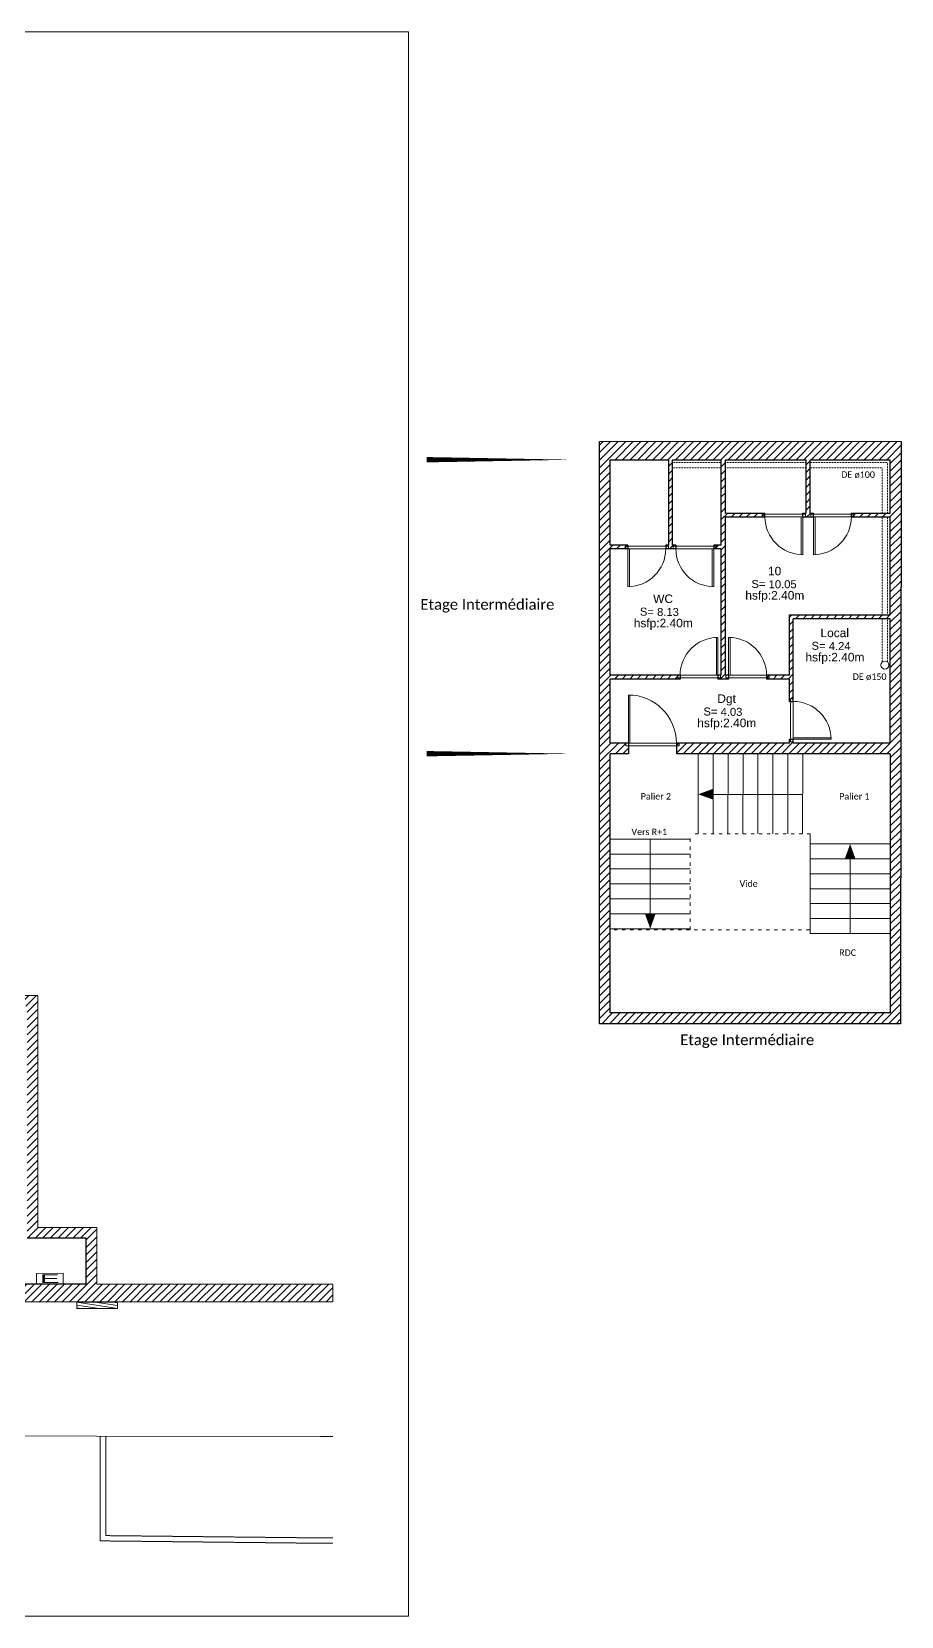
# Model space of a CAD drawing. Header units: millimetres. Extents: x -14819 to 43195, y -10328 to 20814.
# Drawn here: x 35614 to 37244, y 6 to 2976 of the extents above; entities that cross this region are included whole.
import ezdxf
from ezdxf.enums import TextEntityAlignment as Align

# ---------------------------------------------------------------- set-up
doc = ezdxf.new("R2010")
doc.units = ezdxf.units.MM
for name, pattern in [('ACAD_ISO03W100', [30, 12, -18]), ('Chemin', [0.5, 0.3, -0.2]), ('Cotation', [0.2, 0.1, -0.1]), ('Feeder', [3, 1, -0.5, 1, -0.5])]:
    doc.linetypes.add(name, pattern=pattern)
for name, color, linetype, lineweight in [('_cadre100', 7, 'Continuous', 15), ('_Texte', 7, 'Continuous', 15), ('BO_bordure', 7, 'Continuous', 13), ('Escalier', 8, 'Continuous', 18), ('Etiq_Affectation', 7, 'Continuous', 0), ('Etiq_Num_appart', 7, 'Continuous', 0), ('Etiq_Surface', 7, 'Continuous', 0), ('Etiq_Typologie', 7, 'Continuous', 0), ('Etiquette', 7, 'Continuous', 13), ('Hachures', 8, 'Continuous', 9), ('MA_assainissement', 30, 'Continuous', 13), ('ME_electricite', 1, 'Continuous', 13), ('Menuiserie', 250, 'Continuous', 9), ('Menuiserie_cps', 7, 'Continuous', 15), ('MSH_signalisation-horizontale', 7, 'Continuous', 9), ('Mur_coupe', 7, 'Continuous', 25), ('Mur_projeté', 8, 'ACAD_ISO03W100', 18), ('Mur_vu', 8, 'Continuous', 18), ('MV_voirie', 7, 'Continuous', 13)]:
    doc.layers.add(name, color=color, linetype=linetype, lineweight=lineweight)
for name, color, linetype, lineweight, plot in [('_mur_fantome', 2, 'Continuous', 0, False), ('Etiq_Adresse', 7, 'Continuous', 0, False), ('Etiq_Mesure_ou_non', 7, 'Continuous', 0, False), ('Menuiserie_seuil', 8, 'Continuous', 9, False)]:
    doc.layers.add(name, color=color, linetype=linetype, lineweight=lineweight, plot=plot)
doc.styles.add('Legend', font='calibri.ttf')
doc.styles.get("Standard").update_dxf_attribs({"font": 'arial.ttf'})
doc.styles.add('Stylbloc-bdu', font='sanss___.ttf')

# ---------------------------------------------------------------- blocks, each defined once
blk = doc.blocks.new('Hv8')
for p, q in [((-0.5, 0.398), (-0.398, 0.5)), ((-0.5, -0.051), (0.051, 0.5)), ((-0.5, -0.5), (0.5, 0.5)), ((-0.051, -0.5), (0.5, 0.051)), ((0.398, -0.5), (0.5, -0.398))]:
    blk.add_line(p, q)
blk.add_lwpolyline([(-0.5, -0.5), (0.5, -0.5), (0.5, 0.5), (-0.5, 0.5)], close=True)
blk = doc.blocks.new('He4')
blk.add_lwpolyline([(-0.5, -0.5), (0.5, -0.5), (0.5, 0.5), (-0.5, 0.5)], close=True)
at = {"style": 'Stylbloc-bdu'}
blk.add_text('E', height=0.8, dxfattribs=at).set_placement((0, 0), align=Align.MIDDLE_CENTER)
blk = doc.blocks.new('Porte_Simple_Droite_90')
at = {"layer": 'Menuiserie_cps', "color": 1, "lineweight": 9}
for points in [[(0, 0), (0, 0.9)], [(0.03, 0.9), (0.03, 0), (0, 0)]]:
    blk.add_lwpolyline(points, dxfattribs=at)
at = {"layer": 'Menuiserie_cps', "lineweight": 9}
blk.add_arc((0, 0), 0.9, 0, 90, dxfattribs=at)
at = {"layer": 'Menuiserie_seuil'}
blk.add_lwpolyline([(-0.05, 0), (0.95, 0), (0.95, -0.05), (-0.05, -0.05)], close=True, dxfattribs=at)
blk = doc.blocks.new('Porte_Simple_Droite_71')
at = {"layer": 'Menuiserie_cps', "color": 1, "lineweight": 9}
for points in [[(0, 0), (0, 0.71)], [(0.03, 0.71), (0.03, 0), (0, 0)]]:
    blk.add_lwpolyline(points, dxfattribs=at)
at = {"layer": 'Menuiserie_cps', "lineweight": 9}
blk.add_arc((0, 0), 0.71, 0, 90, dxfattribs=at)
at = {"layer": 'Menuiserie_seuil'}
blk.add_lwpolyline([(-0.05, 0), (0.76, 0), (0.76, -0.05), (-0.05, -0.05)], close=True, dxfattribs=at)
blk = doc.blocks.new('Etiquette_Copro')
at = {"layer": 'Etiq_Adresse'}
blk.add_attdef('ADRESSE', text='', height=0.16, rotation=0.0292, dxfattribs=at).set_placement((0.047, -0.725), align=Align.CENTER)
at = {"layer": 'Etiq_Affectation'}
blk.add_attdef('AFFECTATION', text='', height=0.16, rotation=0.0292, dxfattribs=at).set_placement((0.044, -0.07), align=Align.CENTER)
at = {"layer": 'Etiq_Mesure_ou_non'}
blk.add_attdef('MESURE', text='', height=0.16, rotation=0.0292, dxfattribs=at).set_placement((0.043, 0.616), align=Align.CENTER)
at = {"layer": 'Etiq_Num_appart'}
blk.add_attdef('NUMERO_APPARTEMENT', text='', height=0.16, rotation=0.0292, dxfattribs=at).set_placement((0.047, -0.525), align=Align.CENTER)
at = {"layer": 'Etiq_Surface'}
blk.add_text('S=', height=0.15, rotation=0.0292, dxfattribs=at).set_placement((-0.391, -0.307))
blk.add_attdef('SURFACE', text='', height=0.15, rotation=0.0292, dxfattribs=at).set_placement((-0.068, -0.358), align=Align.BOTTOM_LEFT)
at = {"layer": 'Etiq_Typologie'}
blk.add_attdef('TYPOLOGIE', text='', height=0.16, rotation=0.0292, dxfattribs=at).set_placement((0.047, -0.925), align=Align.CENTER)

msp = doc.modelspace()

# ---------------------------------------------------------------- hatches: boundary and pattern name
at = {"layer": 'Hachures'}
h = msp.add_hatch(dxfattribs=at)
h.set_pattern_fill('_USER', color=256, scale=10, angle=45, pattern_type=0)
h.set_pattern_definition([(45, (1679.643, -7925.721), (-7.0710678, 7.0710678), [])])
h.paths.add_polyline_path([(33531.7, 2173.52), (33727.05, 2173.52), (33727.05, 2001.52), (33754.05, 2001.52), (33754.05, 2173.52), (34730.05, 2173.52), (34730.05, 1547.52), (34754.05, 1547.52), (34754.05, 1622.52), (34784.07, 1622.52), (34784.07, 1642.52), (34754.05, 1642.52), (34754.05, 2173.52), (34952.07, 2173.52), (34952.07, 2162.52), (35002.07, 2162.52), (35002.07, 2173.52), (35016.05, 2173.52), (35016.05, 1834.52), (35027.05, 1834.52), (35027.05, 2173.52), (35279.05, 2173.52), (35279.05, 1642.52), (35027.05, 1642.52), (35027.05, 1751.52), (35016.05, 1751.52), (35016.05, 1642.52), (34917.07, 1642.52), (34917.07, 1622.52), (35279.05, 1622.52), (35279.05, 1095.63), (35299.05, 1095.58), (35299.05, 1149.58), (35605.07, 1149.58), (35605.07, 714.58), (35716.07, 714.58), (35716.07, 628.48), (35597.57, 628.48), (35597.57, 594.66), (36178.44, 595.21), (36178.44, 628.48), (35736.07, 628.48), (35736.07, 734.58), (35625.07, 734.58), (35625.07, 1169.58), (35299.05, 1169.6), (35299.05, 2173.52), (35299.05, 2207.52), (32628.92, 2207.52), (32622.91, 2343.59), (32619.09, 2458.98), (32585.07, 2458.98), (32588.93, 2342.28), (32605.13, 1975.52), (32639.1, 1977.02), (32630.42, 2173.52), (32788.05, 2173.52), (32788.05, 2061.52), (32998.05, 2061.52), (32998.05, 2009.52), (33206.05, 2009.52), (33206.05, 2019.52), (33001.05, 2019.52), (33001.05, 2064.52), (32796.05, 2064.52), (32796.05, 2173.52), (32998.05, 2173.52), (32998.05, 2143.52), (33001.05, 2143.52), (33001.05, 2173.52), (33494.7, 2173.52), (33494.7, 2019.52), (33279.05, 2019.52), (33279.05, 2009.52), (33338.05, 2009.52), (33338.05, 1920.52), (33345.05, 1920.52), (33345.05, 2009.52), (33494.7, 2009.52), (33494.7, 2000.52), (33531.7, 2000.52)])
h = msp.add_hatch(dxfattribs=at)
h.set_pattern_fill('_USER', color=256, scale=10, angle=45, pattern_type=0)
h.set_pattern_definition([(45, (2679.643, -7925.721), (-7.0710678, 7.0710678), [])])
h.paths.add_polyline_path([(37243.74, 2207.52), (36678.24, 2207.52), (36678.24, 1642.52), (36678.24, 1116.52), (37242.44, 1116.52)])
h.paths.add_polyline_path([(36808.24, 2173.52), (36808.24, 2013.52), (36802.24, 2013.52), (36802.24, 2006.52), (36821.24, 2006.52), (36821.24, 2013.52), (36815.24, 2013.52), (36815.24, 2173.52), (36906.24, 2173.52), (36906.24, 2013.52), (36892.24, 2013.52), (36892.24, 2006.52), (36906.24, 2006.52), (36906.24, 1769.52), (36900.24, 1769.52), (36900.24, 1762.52), (36920.24, 1762.52), (36920.24, 1769.52), (36914.24, 1769.52), (36914.24, 2066.52), (36988.24, 2066.52), (36988.24, 2073.52), (36914.24, 2073.52), (36914.24, 2173.52), (37065.24, 2173.52), (37065.24, 2073.52), (37059.24, 2073.52), (37059.24, 2066.52), (37079.24, 2066.52), (37079.24, 2073.52), (37073.24, 2073.52), (37073.24, 2173.52), (37223.24, 2173.52), (37223.24, 2073.52), (37150.24, 2073.52), (37150.24, 2066.52), (37223.24, 2066.52), (37223.24, 1882.52), (37034.24, 1882.52), (37034.24, 1769.52), (36991.24, 1769.52), (36991.24, 1762.52), (37034.24, 1762.52), (37034.24, 1720.52), (37041.24, 1720.52), (37041.24, 1875.52), (37223.24, 1875.52), (37223.24, 1642.52), (37041.24, 1642.52), (37041.24, 1649.52), (37034.24, 1649.52), (37034.24, 1642.52), (36822.24, 1642.52), (36822.24, 1622.52), (37223.24, 1622.52), (37223.24, 1136.52), (36698.24, 1136.52), (36698.24, 1622.52), (36732.24, 1622.52), (36732.24, 1642.52), (36698.24, 1642.52), (36698.24, 1762.52), (36829.24, 1762.52), (36829.24, 1769.52), (36698.24, 1769.52), (36698.24, 2006.52), (36731.24, 2006.52), (36731.24, 2013.52), (36698.24, 2013.52), (36698.24, 2173.52)], flags=16)

# ---------------------------------------------------------------- linework, layer by layer
at = {"layer": '_cadre100', "flags": 128}
msp.add_lwpolyline([(32120.11, 5.76), (36320.11, 5.76), (36320.11, 2975.76), (32120.11, 2975.76)], close=True, dxfattribs=at)
at = {"layer": '_mur_fantome', "color": 2, "flags": 128}
for points in [[(36678.24, 2207.52), (37243.86, 2207.52)], [(35736.07, 628.48), (36178.44, 628.48)], [(36178.44, 628.48), (36178.44, 595.21)]]:
    msp.add_lwpolyline(points, dxfattribs=at)
at = {"layer": '_mur_fantome', "flags": 128}
for points in [[(35625.07, 1169.58), (35299.05, 1169.58)], [(35625.07, 734.58), (35625.07, 1169.58)], [(35736.07, 734.58), (35625.07, 734.58)], [(35736.07, 628.48), (35736.07, 734.58)]]:
    msp.add_lwpolyline(points, dxfattribs=at)
at = {"layer": '_Texte', "color": 147, "ltscale": 0.1, "elevation": -195, "flags": 128}
for points in [[(36354.05, 2173.52, 10, 0, 0), (36628.24, 2173.52, 0, 0, 0)], [(36354.05, 1622.52, 10, 0, 0), (36628.24, 1622.52, 0, 0, 0)]]:
    msp.add_lwpolyline(points, format="xyseb", dxfattribs=at)
at = {"layer": 'BO_bordure', "flags": 128}
msp.add_lwpolyline([(36178.44, 342.64), (36155.09, 342.7), (32793.41, 347.75, -0.0402847), (32662.2, 358.54, -0.1099776), (32616.97, 376.69, -0.0569679), (32542.2, 441.55, -0.0662323), (32493.35, 511.41, -0.0707264), (32475.98, 561.03, -0.0539936), (32469.97, 629.49)], format="xyb", dxfattribs=at)
at = {"layer": 'Escalier', "flags": 128}
for points in [[(36863.19, 1622.52), (36862.9, 1472.52)], [(36891.19, 1622.52), (36890.9, 1472.47)], [(36919.19, 1622.52), (36918.9, 1472.41)], [(36947.19, 1622.52), (36946.9, 1472.36)], [(36975.19, 1622.52), (36974.9, 1472.31)], [(37003.19, 1622.52), (37002.9, 1472.25)], [(37031.19, 1622.52), (37030.9, 1472.2)], [(37059.19, 1622.52), (37058.9, 1472.15)], [(37059.05, 1546.16), (36891.05, 1546.18)], [(37072.93, 1453.48), (37223.24, 1453.52)], [(37072.93, 1425.48), (37223.24, 1425.52)], [(37072.94, 1397.48), (37223.24, 1397.52)], [(37147.96, 1285.5), (37147.93, 1425.5)], [(37072.95, 1369.48), (37223.24, 1369.52)], [(37072.95, 1341.48), (37223.24, 1341.52)], [(37072.96, 1313.48), (37223.24, 1313.52)], [(37072.96, 1285.48), (37223.24, 1285.52)]]:
    msp.add_lwpolyline(points, dxfattribs=at)
for points in [[(36891.05, 1546.53, 20, 0, 0), (36863.05, 1546.53, 0, 0, 0)], [(37147.93, 1425.5, 20, 0, 0), (37147.93, 1453.5, 0, 0, 0)]]:
    msp.add_lwpolyline(points, format="xyseb", dxfattribs=at)
at = {"layer": 'Escalier', "elevation": -195, "flags": 128}
for points in [[(36848.24, 1462.52), (36698.24, 1462.52)], [(36773.24, 1462.52), (36773.28, 1322.52)], [(36848.24, 1434.52), (36698.24, 1434.52)], [(36848.24, 1406.52), (36698.24, 1406.52)], [(36848.24, 1378.52), (36698.24, 1378.52)], [(36848.24, 1350.52), (36698.24, 1350.52)], [(36848.24, 1322.52), (36698.24, 1322.52)], [(36848.24, 1294.52), (36698.24, 1294.52)]]:
    msp.add_lwpolyline(points, dxfattribs=at)
msp.add_lwpolyline([(36773.28, 1322.52, 20, 0, 0), (36773.28, 1294.52, 0, 0, 0)], format="xyseb", dxfattribs=at)
at = {"layer": 'MA_assainissement', "linetype": 'Cotation'}
for p, q in [((36906.24, 2168.52), (36815.24, 2168.52)), ((37065.24, 2168.52), (36914.24, 2168.52)), ((37218.24, 2168.52), (37073.24, 2168.52)), ((36906.24, 2158.52), (36815.24, 2158.52)), ((37065.24, 2158.52), (36914.24, 2158.52)), ((37208.24, 2158.52), (37073.24, 2158.52))]:
    msp.add_line(p, q, dxfattribs=at)
at = {"layer": 'MA_assainissement', "linetype": 'Cotation', "flags": 128}
for points in [[(37218.24, 2168.52), (37218.24, 2073.52)], [(37208.24, 2158.52), (37208.24, 2073.52)], [(37208.24, 2066.52), (37208.24, 1882.52)], [(37218.24, 2066.52), (37218.24, 1882.52)], [(37208.24, 1875.52), (37208.24, 1794.11)], [(37218.24, 1875.52), (37218.24, 1794.11)]]:
    msp.add_lwpolyline(points, dxfattribs=at)
at = {"layer": 'MA_assainissement'}
msp.add_circle((37213.24, 1788.52), 7.5, dxfattribs=at)
at = {"layer": 'MSH_signalisation-horizontale', "linetype": 'Feeder', "flags": 128}
for points in [[(36178.44, 142.93), (36141.25, 142.81), (35741.95, 147.11), (35742.24, 343.32)], [(36178.44, 152.93), (36141.28, 152.82), (35752.52, 156.99), (35752.8, 343.31)]]:
    msp.add_lwpolyline(points, dxfattribs=at)
at = {"layer": 'Mur_coupe', "flags": 128}
for points in [[(36678.24, 1642.52), (36678.24, 2207.52)], [(37243.74, 2207.52), (37242.44, 1116.52)], [(36698.24, 2013.52), (36698.24, 2173.52)], [(36698.24, 2173.52), (36808.24, 2173.52)], [(36808.24, 2013.52), (36808.24, 2173.52)], [(36815.24, 2013.52), (36815.24, 2173.52)], [(36815.24, 2173.52), (36906.24, 2173.52)], [(36906.24, 2013.52), (36906.24, 2173.52)], [(36914.24, 2073.52), (36914.24, 2173.52)], [(36914.24, 2173.52), (37065.24, 2173.52)], [(37065.24, 2073.52), (37065.24, 2173.52)], [(37073.24, 2073.52), (37073.24, 2173.52)], [(37073.24, 2173.52), (37223.24, 2173.52)], [(37223.24, 2073.52), (37223.24, 2173.52)], [(37243.7, 2173.52), (37243.86, 2173.52)], [(36914.24, 2073.52), (36988.24, 2073.52)], [(36914.24, 1769.52), (36914.24, 2066.52)], [(36914.24, 2066.52), (36988.24, 2066.52)], [(36988.24, 2066.52), (36988.24, 2073.52)], [(37059.24, 2066.52), (37059.24, 2073.52)], [(37059.24, 2073.52), (37065.24, 2073.52)], [(37059.24, 2066.52), (37079.24, 2066.52)], [(37073.24, 2073.52), (37079.24, 2073.52)], [(37079.24, 2066.52), (37079.24, 2073.52)], [(37150.24, 2066.52), (37150.24, 2073.52)], [(37150.24, 2073.52), (37223.24, 2073.52)], [(37150.24, 2066.52), (37223.24, 2066.52)], [(37223.24, 1882.52), (37223.24, 2066.52)], [(36731.24, 2013.52), (36698.24, 2013.52)], [(36731.24, 2006.52), (36698.24, 2006.52)], [(36698.24, 1769.52), (36698.24, 2006.52)], [(36731.24, 2013.52), (36731.24, 2006.52)], [(36808.24, 2013.52), (36802.24, 2013.52)], [(36802.24, 2013.52), (36802.24, 2006.52)], [(36821.24, 2006.52), (36802.24, 2006.52)], [(36821.24, 2013.52), (36815.24, 2013.52)], [(36821.24, 2013.52), (36821.24, 2006.52)], [(36906.24, 2013.52), (36892.24, 2013.52)], [(36892.24, 2013.52), (36892.24, 2006.52)], [(36906.24, 2006.52), (36892.24, 2006.52)], [(36906.24, 1769.52), (36906.24, 2006.52)], [(37034.24, 1769.52), (37034.24, 1882.52), (37223.24, 1882.52)], [(37223.24, 1875.52), (37041.24, 1875.52)], [(37041.24, 1720.52), (37041.24, 1875.52)], [(37223.24, 1642.52), (37223.24, 1875.52)], [(36829.24, 1769.52), (36698.24, 1769.52)], [(36829.24, 1762.52), (36698.24, 1762.52)], [(36698.24, 1642.52), (36698.24, 1762.52)], [(36829.24, 1769.52), (36829.24, 1762.52)], [(36906.24, 1769.52), (36900.24, 1769.52)], [(36900.24, 1769.52), (36900.24, 1762.52)], [(36920.24, 1762.52), (36900.24, 1762.52)], [(36920.24, 1769.52), (36914.24, 1769.52)], [(36920.24, 1769.52), (36920.24, 1762.52)], [(37034.24, 1769.52), (36991.24, 1769.52)], [(36991.24, 1769.52), (36991.24, 1762.52)], [(37034.24, 1762.52), (36991.24, 1762.52)], [(37034.24, 1720.52), (37034.24, 1762.52)], [(37034.24, 1720.52), (37041.24, 1720.52)], [(36678.24, 1116.52), (36678.24, 1642.52)], [(36732.24, 1642.52), (36698.24, 1642.52)], [(36732.24, 1642.52), (36732.24, 1622.52)], [(37034.24, 1642.52), (36822.24, 1642.52)], [(36822.24, 1642.52), (36822.24, 1622.52)], [(37034.24, 1642.52), (37034.24, 1649.52)], [(37034.24, 1649.52), (37041.24, 1649.52)], [(37041.24, 1642.52), (37041.24, 1649.52)], [(37223.24, 1642.52), (37041.24, 1642.52)], [(36732.24, 1622.52), (36698.24, 1622.52)], [(36698.24, 1136.52), (36698.24, 1622.52)], [(37223.24, 1622.52), (36822.24, 1622.52)], [(37223.24, 1622.52), (37223.24, 1136.52)], [(37223.24, 1136.52), (36698.24, 1136.52)], [(37242.44, 1116.52), (36678.24, 1116.52)], [(35716.07, 714.58), (35605.07, 714.58)], [(35716.07, 628.48), (35716.07, 714.58)], [(35716.07, 628.48), (35592.57, 628.48)], [(36178.44, 595.21), (35592.57, 594.66)]]:
    msp.add_lwpolyline(points, dxfattribs=at)
at = {"layer": 'Mur_projeté', "ltscale": 0.5}
msp.add_line((36848.24, 1292.49, -390), (36848.24, 1472.18, -390), dxfattribs=at)
at = {"layer": 'Mur_projeté', "ltscale": 0.5, "flags": 128}
for points in [[(37073.31, 1472.14), (36848.24, 1472.15)], [(37071.56, 1292.49), (36699.3, 1292.49)]]:
    msp.add_lwpolyline(points, dxfattribs=at)
at = {"layer": 'Mur_vu', "flags": 128}
msp.add_lwpolyline([(37073.31, 1472.14), (37072.96, 1285.48)], dxfattribs=at)

# ---------------------------------------------------------------- block references
at = {"layer": 'Etiquette'}
ref = msp.add_blockref('Etiquette_Copro', (37002.08, 1963.9), dxfattribs=dict(at, xscale=100, yscale=100, zscale=100))
ref.add_attrib('AFFECTATION', '10', dxfattribs={"layer": 'Etiq_Affectation', "height": 16, "rotation": 0.02922}).set_placement((37006.44, 1956.85), align=Align.CENTER)
ref.add_attrib('SURFACE', '10.05', dxfattribs={"layer": 'Etiq_Surface', "height": 15, "rotation": 0.02922}).set_placement((36995.25, 1928.11), align=Align.BOTTOM_LEFT)
ref.add_attrib('NUMERO_APPARTEMENT', 'hsfp:2.40m', dxfattribs={"layer": 'Etiq_Num_appart', "height": 16, "rotation": 0.02922}).set_placement((37006.74, 1911.38), align=Align.CENTER)
ref = msp.add_blockref('Etiquette_Copro', (36792.97, 1911.89), dxfattribs=dict(at, xscale=100, yscale=100, zscale=100))
ref.add_attrib('AFFECTATION', 'WC', dxfattribs={"layer": 'Etiq_Affectation', "height": 16, "rotation": 0.02922}).set_placement((36797.34, 1904.85), align=Align.CENTER)
ref.add_attrib('SURFACE', '8.13', dxfattribs={"layer": 'Etiq_Surface', "height": 15, "rotation": 0.02922}).set_placement((36786.14, 1876.1), align=Align.BOTTOM_LEFT)
ref.add_attrib('NUMERO_APPARTEMENT', 'hsfp:2.40m', dxfattribs={"layer": 'Etiq_Num_appart', "height": 16, "rotation": 0.02922}).set_placement((36797.63, 1859.37), align=Align.CENTER)
ref = msp.add_blockref('Etiquette_Copro', (37114.73, 1848), dxfattribs=dict(at, xscale=100, yscale=100, zscale=100))
ref.add_attrib('AFFECTATION', 'Local', dxfattribs={"layer": 'Etiq_Affectation', "height": 16, "rotation": 0.02922}).set_placement((37119.1, 1840.96), align=Align.CENTER)
ref.add_attrib('SURFACE', '4.24', dxfattribs={"layer": 'Etiq_Surface', "height": 15, "rotation": 0.02922}).set_placement((37107.9, 1812.21), align=Align.BOTTOM_LEFT)
ref.add_attrib('NUMERO_APPARTEMENT', 'hsfp:2.40m', dxfattribs={"layer": 'Etiq_Num_appart', "height": 16, "rotation": 0.02922}).set_placement((37119.39, 1795.49), align=Align.CENTER)
ref = msp.add_blockref('Etiquette_Copro', (36912.03, 1724.75), dxfattribs=dict(at, xscale=100, yscale=100, zscale=100))
ref.add_attrib('AFFECTATION', 'Dgt', dxfattribs={"layer": 'Etiq_Affectation', "height": 16, "rotation": 0.02922}).set_placement((36916.39, 1717.71), align=Align.CENTER)
ref.add_attrib('SURFACE', '4.03', dxfattribs={"layer": 'Etiq_Surface', "height": 15, "rotation": 0.02922}).set_placement((36905.2, 1688.96), align=Align.BOTTOM_LEFT)
ref.add_attrib('NUMERO_APPARTEMENT', 'hsfp:2.40m', dxfattribs={"layer": 'Etiq_Num_appart', "height": 16, "rotation": 0.02922}).set_placement((36916.69, 1672.24), align=Align.CENTER)
at = {"layer": 'ME_electricite', "xscale": 49.99999999999997, "yscale": 20, "zscale": 49.99999999999997, "rotation": 0.05458034609421041}
msp.add_blockref('He4', (35647.56, 638.58, -195), dxfattribs=at)
at = {"layer": 'Menuiserie', "yscale": 100, "zscale": 100}
for p, xscale, rotation in [((37059.24, 2066.52), 100, 180), ((37079.24, 2066.52), -100, 180), ((36731.24, 2006.52), -100, 180), ((36892.24, 2006.52), 100, 180), ((37041.24, 1649.52), -100, 270)]:
    msp.add_blockref('Porte_Simple_Droite_71', p, dxfattribs=dict(at, xscale=xscale, rotation=rotation))
for name, p, xscale in [('Porte_Simple_Droite_71', (36900.24, 1769.52), -100), ('Porte_Simple_Droite_71', (36920.24, 1769.52), 100), ('Porte_Simple_Droite_90', (36732.24, 1642.52), 100)]:
    msp.add_blockref(name, p, dxfattribs=dict(at, xscale=xscale))
at = {"layer": 'MV_voirie', "xscale": 75.86114750005063, "yscale": -11.99999999999999, "zscale": 100, "rotation": 180.070532001948}
msp.add_blockref('Hv8', (35736.59, 588.6, -195), dxfattribs=at)

# ---------------------------------------------------------------- texts
at = {"layer": '_Texte', "color": 147, "linetype": 'Chemin', "ltscale": 0.1, "style": 'Legend'}
for p in [(36342.35, 1892.36), (36829.38, 1076.24)]:
    msp.add_text('Etage Intermédiaire', height=20, rotation=0, dxfattribs=at).set_placement(p)
at = {"layer": '_Texte', "linetype": 'Chemin', "ltscale": 0.1, "style": 'Legend'}
for s, p in [('Palier 2', (36755.41, 1536.62)), ('Palier 1', (37127.48, 1536.62)), ('Vers R+1', (36738.03, 1470.02)), ('Vide', (36940.69, 1372.98)), ('RDC', (37127.48, 1243.68))]:
    msp.add_text(s, height=12, dxfattribs=at).set_placement(p)
at = {"layer": 'MA_assainissement', "style": 'Legend'}
for s, p in [('DE ø100', (37131.16, 2139.63)), ('DE ø150', (37152.86, 1760.94))]:
    msp.add_text(s, height=12, rotation=360, dxfattribs=at).set_placement(p)

doc.saveas('drawing.dxf')
